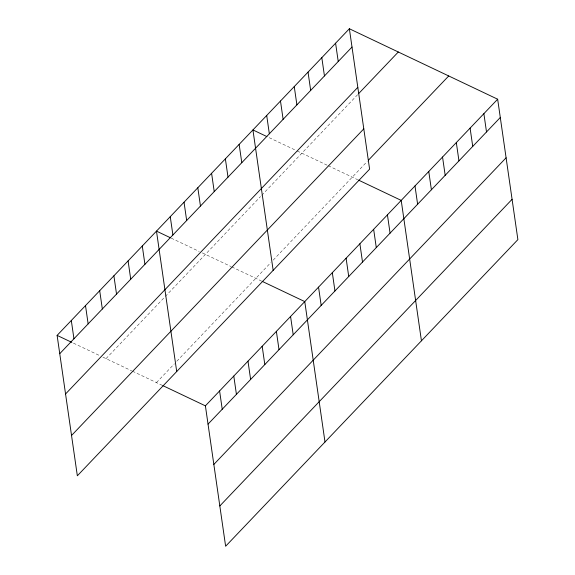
<?xml version="1.0" encoding="UTF-8"?>
<svg xmlns="http://www.w3.org/2000/svg" width="575" height="575" viewBox="0 0 575 575"><rect width="100%" height="100%" fill="white"/><g stroke="black" fill="none" stroke-linecap="round" stroke-linejoin="round"><path stroke-width="0.43" stroke-dasharray="2.88 2.16" d="M106.044 358.635L164.68 297.117M165.298 296.47L260.525 196.557M261.726 195.299L358.168 94.113M156.465 382.591L174.362 363.81M176.834 361.222L270.803 262.624M273.204 260.108L367.252 161.438M269.237 137.691L296.42 150.607M297.196 150.973L327.47 165.363M328.268 165.737L357.715 179.731M171.242 238.143L199.202 251.426M202.307 252.907L231.021 266.548M231.826 266.929L261.266 280.923M73.427 343.131L99.834 355.681M102.939 357.161L131.653 370.803M132.458 371.184L161.898 385.178"/><path stroke-width="0.86" d="M349.37 28.75L369.603 169.158L77.345 475.791L57.112 335.383L349.37 28.75L497.655 99.209L517.888 239.617L225.63 546.25L205.397 405.842L497.655 99.209M59.75 353.675L352.008 47.042M65.557 393.976L357.815 87.343M358.764 93.481L398.302 52.002M71.537 435.491L363.795 128.857M368.446 160.181L448.723 75.958M208.035 424.134L500.286 117.501M213.842 464.435L506.093 157.802M219.822 505.95L512.081 199.317M266.908 136.584L252.928 129.936L273.161 270.343M358.491 180.097L401.206 200.402L421.439 340.803M170.466 237.77L156.479 231.128L176.712 371.536M262.042 281.29L304.764 301.588L324.997 441.995M57.112 335.383L71.875 342.398M162.675 385.545L205.397 405.842M483.877 113.663L486.507 131.955M470.098 128.124L472.736 146.417M456.32 142.578L458.958 160.871M442.542 157.032L445.179 175.325M428.763 171.487L431.401 189.779M414.985 185.941L417.622 204.233M387.428 214.856L390.066 233.148M373.649 229.31L376.287 247.602M335.592 43.204L338.229 61.496M359.878 243.764L362.509 262.056M321.813 57.658L324.451 75.95M346.1 258.218L348.73 276.518M308.035 72.119L310.673 90.412M332.321 272.679L334.952 290.972M294.256 86.573L296.894 104.866M318.543 287.133L321.181 305.426M280.485 101.028L283.116 119.32M266.707 115.482L269.337 133.774M290.569 316.48L293.207 334.772M276.374 331.373L279.012 349.665M239.15 144.397L241.787 162.689M262.178 346.272L264.816 364.564M225.371 158.851L228.009 177.143M247.983 361.165L250.621 379.457M211.593 173.305L214.231 191.597M233.788 376.057L236.426 394.349M197.814 187.759L200.452 206.051M219.592 390.95L222.23 409.242M184.036 202.22L186.674 220.513M170.257 216.674L172.895 234.967M142.284 246.021L144.922 264.313M128.088 260.913L130.726 279.206M113.893 275.806L116.531 294.098M99.698 290.706L102.336 308.998M85.502 305.598L88.14 323.89M71.307 320.491L73.945 338.783"/></g></svg>
